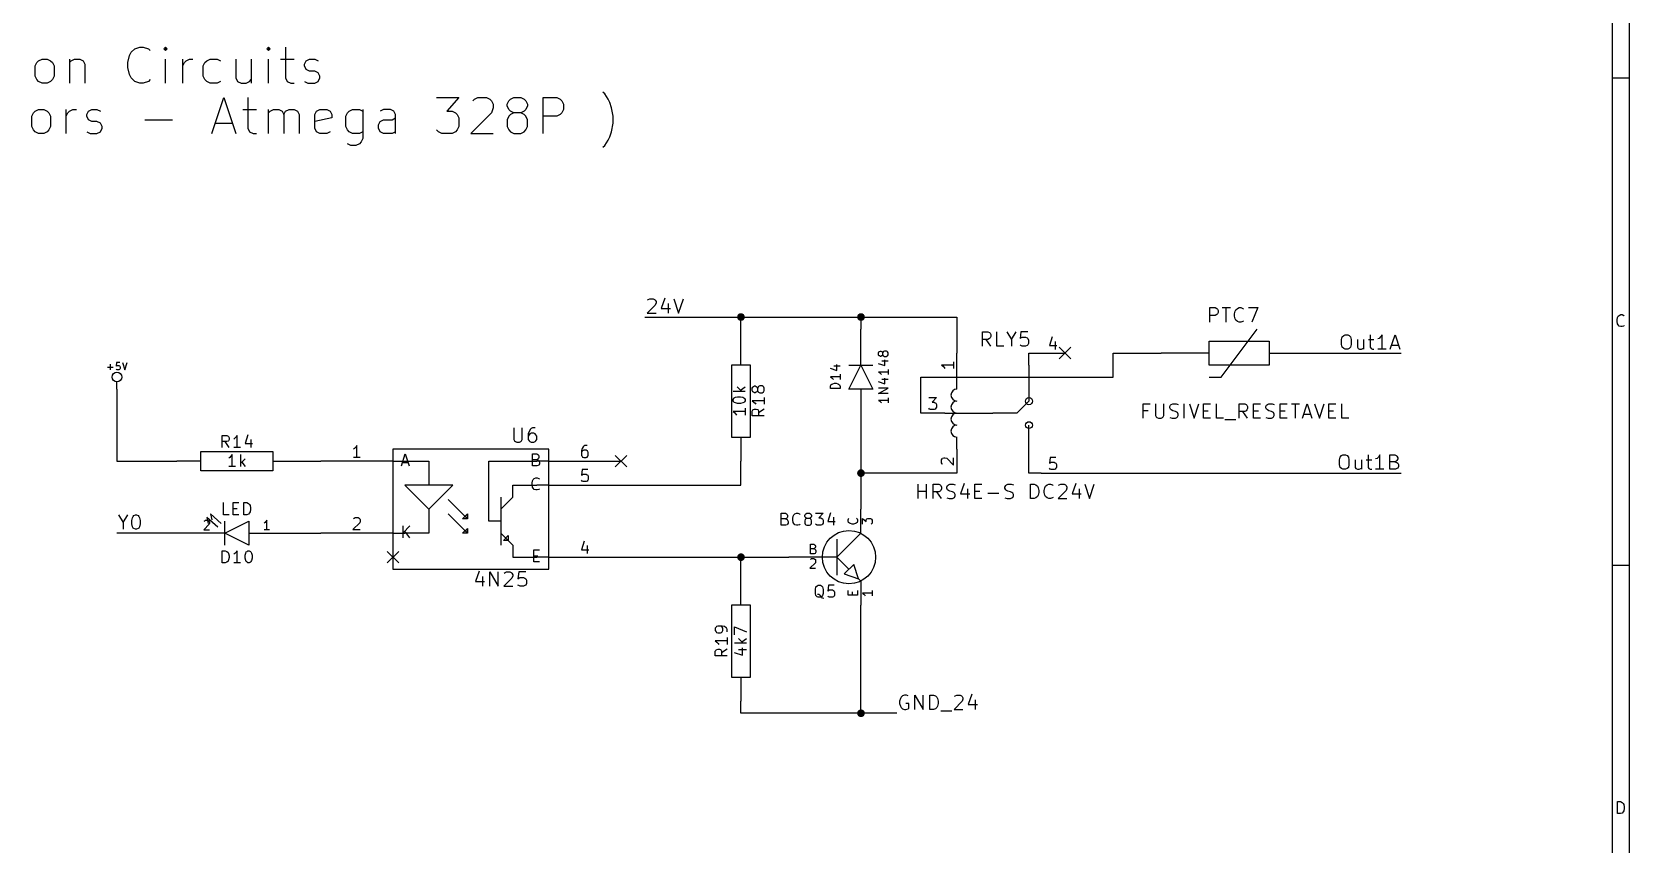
# Model space of a CAD drawing. Extents: x 4000 to 196000, y 4000 to 146000.
# Drawn here: x 129460 to 196000, y 73555 to 107370 of the extents above; entities that cross this region are included whole.
import ezdxf

# ---------------------------------------------------------------- set-up
doc = ezdxf.new("R2010")
doc.units = 0
doc.layers.add('BLACK', color=1, linetype='CONTINUOUS')

msp = doc.modelspace()

# ---------------------------------------------------------------- linework, layer by layer
at = {"layer": 'BLACK'}
for p, q in [((196000, 146000), (196000, 4000)), ((195300, 145300), (195300, 4700)), ((133530, 106390), (133600, 106530)), ((133600, 106530), (133740, 106670)), ((133740, 106670), (133960, 106740)), ((133960, 106740), (134100, 106740)), ((134100, 106740), (134310, 106670)), ((134310, 106670), (134380, 106600)), ((135030, 106740), (134960, 106670)), ((134960, 106670), (135030, 106600)), ((135100, 106670), (135030, 106740)), ((135030, 106740), (135030, 106600)), ((135030, 106600), (135100, 106670)), ((139320, 106740), (139250, 106670)), ((139250, 106670), (139320, 106600)), ((139390, 106670), (139320, 106740)), ((139320, 106740), (139320, 106600)), ((139320, 106600), (139390, 106670)), ((140030, 106740), (140030, 105460)), ((129600, 105960), (129670, 106100)), ((129600, 105530), (129600, 105960)), ((129670, 106100), (129740, 106170)), ((129740, 106170), (129880, 106240)), ((129880, 106240), (130100, 106240)), ((130100, 106240), (130240, 106170)), ((130240, 106170), (130310, 106100)), ((130310, 106100), (130380, 105960)), ((130380, 105960), (130380, 105530)), ((131030, 106240), (131030, 105240)), ((131030, 106100), (131100, 106170)), ((131100, 106170), (131240, 106240)), ((131240, 106240), (131460, 106240)), ((131460, 106240), (131600, 106170)), ((131600, 106170), (131670, 106030)), ((131670, 106030), (131670, 105240)), ((133460, 106100), (133530, 106390)), ((133460, 105890), (133460, 106100)), ((133530, 105600), (133460, 105890)), ((135030, 105240), (135030, 106240)), ((135740, 105240), (135740, 106240)), ((135740, 105960), (135810, 106100)), ((135810, 106100), (135880, 106170)), ((135880, 106170), (136020, 106240)), ((136020, 106240), (136170, 106240)), ((136600, 105960), (136670, 106100)), ((136600, 105530), (136600, 105960)), ((136670, 106100), (136740, 106170)), ((136740, 106170), (136880, 106240)), ((136880, 106240), (137170, 106240)), ((137170, 106240), (137310, 106170)), ((137960, 106240), (137960, 105460)), ((138600, 106240), (138600, 105240)), ((139320, 105240), (139320, 106240)), ((139810, 106240), (140380, 106240)), ((140820, 106030), (140890, 106170)), ((140820, 105960), (140820, 106030)), ((140890, 105810), (140820, 105960)), ((140890, 106170), (141030, 106240)), ((141030, 105740), (140890, 105810)), ((141030, 106240), (141240, 106240)), ((141240, 106240), (141390, 106170)), ((129670, 105390), (129600, 105530)), ((129740, 105310), (129670, 105390)), ((129880, 105240), (129740, 105310)), ((130100, 105240), (129880, 105240)), ((130240, 105310), (130100, 105240)), ((130310, 105390), (130240, 105310)), ((130380, 105530), (130310, 105390)), ((133600, 105460), (133530, 105600)), ((133740, 105310), (133600, 105460)), ((133960, 105240), (133740, 105310)), ((134100, 105240), (133960, 105240)), ((134310, 105310), (134100, 105240)), ((134380, 105390), (134310, 105310)), ((136670, 105390), (136600, 105530)), ((136740, 105310), (136670, 105390)), ((136880, 105240), (136740, 105310)), ((137170, 105240), (136880, 105240)), ((137310, 105310), (137170, 105240)), ((137960, 105460), (138030, 105310)), ((138030, 105310), (138170, 105240)), ((138170, 105240), (138390, 105240)), ((138390, 105240), (138530, 105310)), ((138530, 105310), (138600, 105390)), ((140030, 105460), (140100, 105310)), ((140100, 105310), (140240, 105240)), ((140240, 105240), (140380, 105240)), ((140820, 105310), (140960, 105240)), ((140960, 105240), (141240, 105240)), ((141240, 105740), (141030, 105740)), ((141390, 105670), (141240, 105740)), ((141240, 105240), (141390, 105310)), ((141460, 105530), (141390, 105670)), ((141390, 105310), (141460, 105460)), ((141460, 105460), (141460, 105530)), ((196000, 105440), (195300, 105440)), ((136950, 103140), (137450, 104640)), ((137450, 104640), (137950, 103140)), ((138460, 104640), (138460, 103360)), ((146320, 104640), (147250, 104640)), ((147250, 104640), (146750, 104070)), ((147830, 104500), (147900, 104570)), ((147900, 104570), (148040, 104640)), ((148040, 104640), (148400, 104640)), ((148400, 104640), (148540, 104570)), ((148540, 104570), (148610, 104500)), ((148610, 104500), (148680, 104360)), ((149260, 104360), (149330, 104500)), ((149330, 104500), (149400, 104570)), ((149400, 104570), (149540, 104640)), ((149540, 104640), (149830, 104640)), ((149830, 104640), (149970, 104570)), ((149970, 104570), (150040, 104500)), ((150040, 104500), (150110, 104360)), ((150760, 103140), (150760, 104640)), ((150760, 104640), (151330, 104640)), ((151330, 104640), (151470, 104570)), ((151470, 104570), (151540, 104500)), ((151540, 104500), (151610, 104360)), ((153330, 104790), (153250, 104860)), ((153470, 104570), (153330, 104790)), ((153540, 104430), (153470, 104570)), ((129460, 103860), (129530, 104000)), ((129460, 103430), (129460, 103860)), ((129530, 104000), (129600, 104070)), ((129600, 104070), (129740, 104140)), ((129740, 104140), (129960, 104140)), ((129960, 104140), (130100, 104070)), ((130100, 104070), (130170, 104000)), ((130170, 104000), (130240, 103860)), ((130240, 103860), (130240, 103430)), ((130890, 103140), (130890, 104140)), ((130890, 103860), (130960, 104000)), ((130960, 104000), (131030, 104070)), ((131030, 104070), (131170, 104140)), ((131170, 104140), (131320, 104140)), ((131750, 103930), (131820, 104070)), ((131750, 103860), (131750, 103930)), ((131820, 103710), (131750, 103860)), ((131820, 104070), (131960, 104140)), ((131960, 104140), (132170, 104140)), ((132170, 104140), (132320, 104070)), ((138240, 104140), (138810, 104140)), ((139320, 103140), (139320, 104140)), ((139320, 104000), (139390, 104070)), ((139390, 104070), (139530, 104140)), ((139530, 104140), (139750, 104140)), ((139750, 104140), (139890, 104070)), ((139890, 104070), (139960, 103930)), ((139960, 103930), (140030, 104070)), ((139960, 103930), (139960, 103140)), ((140030, 104070), (140170, 104140)), ((140170, 104140), (140390, 104140)), ((140390, 104140), (140530, 104070)), ((140530, 104070), (140600, 103930)), ((140600, 103930), (140600, 103140)), ((141250, 103930), (141320, 104070)), ((141250, 103360), (141250, 103930)), ((141320, 104070), (141460, 104140)), ((141460, 104140), (141750, 104140)), ((141750, 104140), (141890, 104070)), ((141890, 104070), (141960, 103930)), ((141960, 103930), (141960, 103790)), ((142540, 103860), (142610, 104000)), ((142540, 103430), (142540, 103860)), ((142610, 104000), (142680, 104070)), ((142680, 104070), (142820, 104140)), ((142820, 104140), (143110, 104140)), ((143110, 104140), (143250, 104070)), ((143250, 104140), (143250, 102930)), ((144110, 104140), (143970, 104070)), ((144400, 104140), (144110, 104140)), ((144540, 104070), (144400, 104140)), ((144610, 103930), (144540, 104070)), ((144610, 103140), (144610, 103930)), ((146750, 104070), (146970, 104070)), ((146970, 104070), (147110, 104000)), ((147110, 104000), (147180, 103930)), ((147180, 103930), (147250, 103790)), ((148610, 104000), (147750, 103140)), ((148680, 104210), (148610, 104000)), ((148680, 104360), (148680, 104210)), ((149260, 104290), (149260, 104360)), ((149330, 104140), (149260, 104290)), ((149330, 103860), (149260, 103710)), ((149400, 104070), (149330, 104140)), ((149400, 103930), (149330, 103860)), ((149540, 104000), (149400, 104070)), ((149540, 104000), (149400, 103930)), ((149830, 104000), (149540, 104000)), ((149970, 104070), (149830, 104000)), ((149970, 103930), (149830, 104000)), ((150040, 104140), (149970, 104070)), ((150040, 103860), (149970, 103930)), ((150110, 104290), (150040, 104140)), ((150110, 103710), (150040, 103860)), ((150110, 104360), (150110, 104290)), ((151330, 103860), (150760, 103860)), ((151470, 103930), (151330, 103860)), ((151540, 104000), (151470, 103930)), ((151610, 104140), (151540, 104000)), ((151610, 104360), (151610, 104140)), ((153610, 104210), (153540, 104430)), ((153680, 103860), (153610, 104210)), ((153680, 103570), (153680, 103860)), ((129530, 103290), (129460, 103430)), ((129600, 103210), (129530, 103290)), ((129740, 103140), (129600, 103210)), ((129960, 103140), (129740, 103140)), ((130100, 103210), (129960, 103140)), ((130170, 103290), (130100, 103210)), ((130240, 103430), (130170, 103290)), ((131750, 103210), (131890, 103140)), ((131960, 103640), (131820, 103710)), ((131890, 103140), (132170, 103140)), ((132170, 103640), (131960, 103640)), ((132320, 103570), (132170, 103640)), ((132170, 103140), (132320, 103210)), ((132390, 103430), (132320, 103570)), ((132320, 103210), (132390, 103360)), ((132390, 103360), (132390, 103430)), ((134170, 103710), (135310, 103710)), ((137100, 103570), (137810, 103570)), ((138460, 103360), (138530, 103210)), ((138530, 103210), (138670, 103140)), ((138670, 103140), (138810, 103140)), ((141960, 103790), (141250, 103640)), ((141320, 103210), (141250, 103360)), ((141460, 103140), (141320, 103210)), ((141750, 103140), (141460, 103140)), ((141890, 103210), (141750, 103140)), ((142610, 103290), (142540, 103430)), ((142680, 103210), (142610, 103290)), ((142820, 103140), (142680, 103210)), ((143110, 103140), (142820, 103140)), ((143250, 103210), (143110, 103140)), ((143900, 103500), (143970, 103640)), ((143900, 103360), (143900, 103500)), ((143970, 103210), (143900, 103360)), ((143970, 103640), (144110, 103710)), ((144110, 103140), (143970, 103210)), ((144110, 103710), (144470, 103710)), ((144470, 103140), (144110, 103140)), ((144470, 103710), (144610, 103790)), ((144610, 103210), (144470, 103140)), ((146400, 103210), (146320, 103290)), ((146540, 103140), (146400, 103210)), ((146970, 103140), (146540, 103140)), ((147110, 103210), (146970, 103140)), ((147180, 103290), (147110, 103210)), ((147250, 103430), (147180, 103290)), ((147250, 103790), (147250, 103430)), ((147750, 103140), (148680, 103140)), ((149260, 103710), (149260, 103430)), ((149260, 103430), (149330, 103290)), ((149330, 103290), (149400, 103210)), ((149400, 103210), (149540, 103140)), ((149540, 103140), (149830, 103140)), ((149830, 103140), (149970, 103210)), ((149970, 103210), (150040, 103290)), ((150040, 103290), (150110, 103430)), ((150110, 103430), (150110, 103710)), ((153540, 103000), (153610, 103210)), ((153610, 103210), (153680, 103570)), ((142750, 102640), (142610, 102710)), ((142960, 102640), (142750, 102640)), ((143110, 102710), (142960, 102640)), ((143180, 102790), (143110, 102710)), ((143250, 102930), (143180, 102790)), ((153250, 102570), (153330, 102640)), ((153330, 102640), (153470, 102860)), ((153470, 102860), (153540, 103000)), ((155430, 96000), (155090, 95660)), ((155110, 96200), (155140, 96230)), ((155140, 96230), (155200, 96260)), ((155200, 96260), (155340, 96260)), ((155340, 96260), (155400, 96230)), ((155400, 96230), (155430, 96200)), ((155430, 96200), (155460, 96140)), ((155460, 96090), (155430, 96000)), ((155460, 96140), (155460, 96090)), ((155830, 96290), (155680, 95860)), ((155680, 95860), (156060, 95860)), ((155970, 96060), (155970, 95660)), ((156200, 96260), (156400, 95660)), ((156400, 95660), (156600, 96260)), ((178530, 95290), (178530, 95890)), ((178530, 95890), (178760, 95890)), ((178760, 95890), (178820, 95860)), ((178820, 95860), (178850, 95830)), ((178850, 95830), (178880, 95770)), ((179050, 95890), (179390, 95890)), ((179220, 95290), (179220, 95890)), ((179620, 95800), (179680, 95860)), ((179680, 95860), (179760, 95890)), ((179760, 95890), (179820, 95890)), ((179820, 95890), (179910, 95860)), ((179910, 95860), (179940, 95830)), ((180140, 95890), (180540, 95890)), ((180540, 95890), (180280, 95290)), ((155000, 95500), (168000, 95500)), ((155090, 95660), (155460, 95660)), ((159000, 94500), (159000, 95500)), ((164000, 95500), (164000, 95000)), ((168000, 95500), (168000, 94000)), ((178760, 95570), (178530, 95570)), ((178820, 95600), (178760, 95570)), ((178850, 95630), (178820, 95600)), ((178880, 95690), (178850, 95630)), ((178880, 95770), (178880, 95690)), ((179560, 95630), (179590, 95740)), ((179560, 95540), (179560, 95630)), ((179590, 95430), (179560, 95540)), ((179590, 95740), (179620, 95800)), ((179620, 95370), (179590, 95430)), ((179680, 95320), (179620, 95370)), ((179760, 95290), (179680, 95320)), ((179820, 95290), (179760, 95290)), ((179910, 95320), (179820, 95290)), ((179940, 95340), (179910, 95320)), ((195500, 95380), (195520, 95480)), ((195500, 95310), (195500, 95380)), ((195520, 95220), (195500, 95310)), ((195520, 95480), (195540, 95530)), ((195540, 95170), (195520, 95220)), ((195540, 95530), (195590, 95570)), ((195590, 95120), (195540, 95170)), ((195590, 95570), (195660, 95600)), ((195660, 95600), (195710, 95600)), ((195710, 95600), (195780, 95570)), ((195780, 95570), (195800, 95550)), ((159000, 93500), (159000, 94500)), ((164000, 93500), (164000, 95000)), ((169060, 94290), (169060, 94890)), ((169060, 94890), (169290, 94890)), ((169290, 94570), (169060, 94570)), ((169410, 94290), (169210, 94570)), ((169290, 94890), (169350, 94860)), ((169350, 94600), (169290, 94570)), ((169350, 94860), (169380, 94830)), ((169380, 94630), (169350, 94600)), ((169380, 94830), (169410, 94770)), ((169410, 94690), (169380, 94630)), ((169410, 94770), (169410, 94690)), ((169660, 94290), (169660, 94890)), ((170070, 94890), (170270, 94570)), ((170270, 94570), (170470, 94890)), ((170270, 94570), (170270, 94290)), ((170660, 94890), (170630, 94600)), ((170630, 94600), (170660, 94630)), ((170950, 94890), (170660, 94890)), ((170660, 94630), (170720, 94660)), ((170720, 94660), (170860, 94660)), ((170860, 94660), (170920, 94630)), ((170920, 94630), (170950, 94600)), ((170950, 94600), (170980, 94540)), ((170980, 94540), (170980, 94400)), ((171970, 94670), (171860, 94310)), ((178500, 93500), (178500, 94500)), ((178500, 94500), (181000, 94500)), ((179000, 93000), (180500, 95000)), ((181000, 94500), (181000, 93500)), ((184020, 94560), (184050, 94670)), ((184020, 94360), (184020, 94560)), ((184050, 94670), (184110, 94730)), ((184110, 94730), (184170, 94760)), ((184170, 94760), (184280, 94760)), ((184280, 94760), (184340, 94730)), ((184340, 94730), (184400, 94670)), ((184400, 94670), (184420, 94560)), ((184420, 94560), (184420, 94360)), ((184680, 94560), (184680, 94240)), ((184940, 94560), (184940, 94160)), ((185140, 94560), (185370, 94560)), ((185220, 94760), (185220, 94240)), ((185590, 94610), (185530, 94590)), ((185650, 94670), (185590, 94610)), ((185710, 94760), (185650, 94670)), ((185710, 94160), (185710, 94760)), ((186050, 94160), (186250, 94760)), ((186250, 94760), (186450, 94160)), ((195660, 95100), (195590, 95120)), ((195710, 95100), (195660, 95100)), ((195780, 95120), (195710, 95100)), ((195800, 95150), (195780, 95120)), ((164730, 94010), (164750, 94050)), ((164730, 93930), (164730, 94010)), ((164750, 93890), (164730, 93930)), ((164750, 94050), (164770, 94070)), ((164770, 93880), (164750, 93890)), ((164770, 94070), (164810, 94080)), ((164810, 93860), (164770, 93880)), ((164810, 94080), (164830, 94080)), ((164830, 93860), (164810, 93860)), ((164830, 94080), (164870, 94070)), ((164870, 93880), (164830, 93860)), ((164870, 94070), (164880, 94050)), ((164880, 93890), (164870, 93880)), ((164880, 94050), (164900, 94010)), ((164900, 93930), (164880, 93890)), ((164920, 94050), (164900, 94010)), ((164900, 94010), (164900, 93930)), ((164900, 93930), (164920, 93890)), ((164940, 94070), (164920, 94050)), ((164920, 93890), (164940, 93880)), ((164980, 94080), (164940, 94070)), ((164940, 93880), (164980, 93860)), ((165060, 94080), (164980, 94080)), ((164980, 93860), (165060, 93860)), ((165090, 94070), (165060, 94080)), ((165060, 93860), (165090, 93880)), ((165110, 94050), (165090, 94070)), ((165090, 93880), (165110, 93890)), ((165130, 94010), (165110, 94050)), ((165110, 93890), (165130, 93930)), ((165130, 93930), (165130, 94010)), ((168000, 93000), (168000, 94000)), ((169950, 94290), (169660, 94290)), ((170660, 94320), (170630, 94340)), ((170720, 94290), (170660, 94320)), ((170860, 94290), (170720, 94290)), ((170920, 94320), (170860, 94290)), ((170950, 94340), (170920, 94320)), ((170980, 94400), (170950, 94340)), ((171000, 93500), (171000, 94000)), ((171000, 94000), (171500, 94000)), ((171500, 94000), (172500, 94000)), ((171860, 94310), (172160, 94310)), ((172090, 94480), (172090, 94150)), ((172260, 94240), (172740, 93760)), ((172740, 94240), (172260, 93760)), ((174500, 94000), (176500, 94000)), ((174500, 93000), (174500, 94000)), ((178500, 94000), (176500, 94000)), ((181000, 94000), (183000, 94000)), ((183000, 94000), (186500, 94000)), ((184050, 94240), (184020, 94360)), ((184110, 94190), (184050, 94240)), ((184170, 94160), (184110, 94190)), ((184280, 94160), (184170, 94160)), ((184340, 94190), (184280, 94160)), ((184400, 94240), (184340, 94190)), ((184420, 94360), (184400, 94240)), ((184680, 94240), (184710, 94190)), ((184710, 94190), (184770, 94160)), ((184770, 94160), (184850, 94160)), ((184850, 94160), (184910, 94190)), ((184910, 94190), (184940, 94210)), ((185220, 94240), (185250, 94190)), ((185250, 94190), (185310, 94160)), ((185310, 94160), (185370, 94160)), ((185880, 94160), (185530, 94160)), ((186100, 94330), (186390, 94330)), ((132610, 93410), (132840, 93410)), ((132730, 93300), (132730, 93530)), ((132980, 93600), (132970, 93460)), ((132970, 93460), (132980, 93470)), ((132980, 93310), (132970, 93330)), ((133120, 93600), (132980, 93600)), ((132980, 93470), (133010, 93480)), ((133010, 93300), (132980, 93310)), ((133010, 93480), (133080, 93480)), ((133080, 93300), (133010, 93300)), ((133080, 93480), (133110, 93470)), ((133110, 93310), (133080, 93300)), ((133110, 93470), (133120, 93460)), ((133120, 93330), (133110, 93310)), ((133120, 93460), (133140, 93430)), ((133140, 93360), (133120, 93330)), ((133140, 93430), (133140, 93360)), ((133230, 93600), (133330, 93300)), ((133330, 93300), (133430, 93600)), ((158600, 93500), (158600, 90500)), ((159400, 93500), (158600, 93500)), ((159400, 90500), (159400, 93500)), ((162710, 93370), (163000, 93280)), ((162870, 93470), (163130, 93470)), ((163000, 93280), (163000, 93520)), ((163500, 93500), (164500, 93500)), ((163500, 92500), (164000, 93500)), ((164000, 93500), (164500, 92500)), ((164710, 93570), (165000, 93480)), ((165130, 93210), (164730, 93210)), ((164730, 93210), (164790, 93170)), ((164790, 93170), (164830, 93130)), ((164870, 93670), (165130, 93670)), ((165000, 93480), (165000, 93720)), ((165130, 93320), (165130, 93100)), ((167850, 93500), (167350, 93500)), ((167350, 93500), (167420, 93450)), ((167420, 93450), (167470, 93400)), ((167470, 93400), (167500, 93360)), ((167850, 93640), (167850, 93360)), ((171000, 93500), (171000, 92000)), ((181000, 93500), (178500, 93500)), ((133000, 92500), (133000, 92800)), ((133000, 92500), (133000, 89500)), ((158840, 92590), (159030, 92400)), ((158980, 92450), (159170, 92590)), ((159470, 92540), (159500, 92580)), ((159470, 92440), (159470, 92540)), ((159500, 92580), (159520, 92610)), ((159520, 92610), (159570, 92630)), ((159570, 92630), (159590, 92630)), ((159590, 92630), (159640, 92610)), ((159640, 92610), (159660, 92580)), ((159660, 92580), (159690, 92540)), ((159710, 92580), (159690, 92540)), ((159690, 92540), (159690, 92440)), ((159730, 92610), (159710, 92580)), ((159780, 92630), (159730, 92610)), ((159880, 92630), (159780, 92630)), ((159920, 92610), (159880, 92630)), ((159950, 92580), (159920, 92610)), ((159970, 92540), (159950, 92580)), ((159970, 92440), (159970, 92540)), ((163130, 93010), (162730, 93010)), ((162730, 93010), (162790, 92970)), ((162730, 92610), (162750, 92670)), ((162730, 92520), (162730, 92610)), ((163130, 92520), (162730, 92520)), ((162750, 92670), (162790, 92710)), ((162790, 92970), (162830, 92930)), ((162790, 92710), (162830, 92720)), ((162830, 92930), (162850, 92900)), ((162830, 92720), (162900, 92740)), ((162900, 92740), (162960, 92740)), ((162960, 92740), (163040, 92720)), ((163040, 92720), (163070, 92710)), ((163070, 92710), (163110, 92670)), ((163110, 92670), (163130, 92610)), ((163130, 93120), (163130, 92900)), ((163130, 92610), (163130, 92520)), ((164500, 92500), (163500, 92500)), ((164000, 92500), (164000, 91000)), ((164710, 92810), (165000, 92720)), ((164730, 92320), (165130, 92540)), ((165130, 92540), (164730, 92540)), ((164830, 93130), (164850, 93100)), ((164870, 92910), (165130, 92910)), ((165000, 92720), (165000, 92960)), ((166500, 93000), (174500, 93000)), ((166500, 91500), (166500, 93000)), ((168000, 92500), (168000, 93000)), ((178500, 93000), (179000, 93000)), ((159170, 92400), (158670, 92400)), ((158670, 92060), (158700, 92110)), ((158670, 92010), (158670, 92060)), ((158700, 91970), (158670, 92010)), ((158700, 92110), (158720, 92130)), ((158720, 91940), (158700, 91970)), ((158720, 92130), (158770, 92160)), ((158770, 91920), (158720, 91940)), ((158770, 92160), (158860, 92180)), ((158860, 91900), (158770, 91920)), ((158860, 92180), (158980, 92180)), ((158980, 91900), (158860, 91900)), ((158980, 92180), (159080, 92160)), ((159080, 91920), (158980, 91900)), ((159080, 92160), (159120, 92130)), ((159120, 91940), (159080, 91920)), ((159120, 92130), (159150, 92110)), ((159150, 91970), (159120, 91940)), ((159150, 92110), (159170, 92060)), ((159170, 92010), (159150, 91970)), ((159170, 92060), (159170, 92010)), ((159500, 92390), (159470, 92440)), ((159970, 92010), (159470, 92010)), ((159470, 92010), (159540, 91960)), ((159520, 92370), (159500, 92390)), ((159570, 92350), (159520, 92370)), ((159540, 91960), (159590, 91910)), ((159590, 92350), (159570, 92350)), ((159640, 92370), (159590, 92350)), ((159590, 91910), (159620, 91870)), ((159660, 92390), (159640, 92370)), ((159690, 92440), (159660, 92390)), ((159690, 92440), (159710, 92390)), ((159710, 92390), (159730, 92370)), ((159730, 92370), (159780, 92350)), ((159780, 92350), (159880, 92350)), ((159880, 92350), (159920, 92370)), ((159920, 92370), (159950, 92390)), ((159950, 92390), (159970, 92440)), ((159970, 92150), (159970, 91870)), ((165130, 92320), (164730, 92320)), ((165130, 92030), (164730, 92030)), ((164730, 92030), (164790, 91990)), ((164790, 91990), (164830, 91950)), ((164830, 91950), (164850, 91920)), ((165130, 92140), (165130, 91920)), ((166830, 92150), (167140, 92150)), ((167140, 92150), (166970, 91960)), ((166970, 91960), (167050, 91960)), ((167050, 91960), (167090, 91930)), ((167090, 91930), (167120, 91910)), ((167120, 91910), (167140, 91860)), ((167140, 91860), (167140, 91740)), ((170500, 91500), (171000, 92000)), ((175760, 91290), (175760, 91890)), ((175760, 91890), (176050, 91890)), ((176270, 91890), (176270, 91400)), ((176620, 91400), (176620, 91890)), ((176870, 91770), (176900, 91830)), ((176900, 91830), (176930, 91860)), ((176930, 91860), (176990, 91890)), ((176990, 91890), (177130, 91890)), ((177130, 91890), (177220, 91860)), ((177470, 91290), (177470, 91890)), ((177680, 91890), (177880, 91290)), ((177880, 91290), (178080, 91890)), ((178270, 91290), (178270, 91890)), ((178270, 91890), (178560, 91890)), ((178810, 91290), (178810, 91890)), ((179760, 91290), (179760, 91890)), ((179760, 91890), (179990, 91890)), ((179990, 91890), (180050, 91860)), ((180050, 91860), (180080, 91830)), ((180080, 91830), (180110, 91770)), ((180360, 91290), (180360, 91890)), ((180360, 91890), (180650, 91890)), ((180870, 91770), (180900, 91830)), ((180900, 91830), (180930, 91860)), ((180930, 91860), (180990, 91890)), ((180990, 91890), (181130, 91890)), ((181130, 91890), (181220, 91860)), ((181470, 91290), (181470, 91890)), ((181470, 91890), (181760, 91890)), ((181930, 91890), (182270, 91890)), ((182100, 91290), (182100, 91890)), ((182390, 91290), (182590, 91890)), ((182590, 91890), (182790, 91290)), ((182900, 91890), (183100, 91290)), ((183100, 91290), (183300, 91890)), ((183490, 91290), (183490, 91890)), ((183490, 91890), (183780, 91890)), ((184030, 91290), (184030, 91890)), ((159170, 91560), (158670, 91560)), ((158670, 91560), (158740, 91510)), ((158740, 91510), (158790, 91460)), ((158790, 91460), (158820, 91420)), ((159170, 91700), (159170, 91420)), ((159470, 91580), (159500, 91630)), ((159470, 91390), (159470, 91580)), ((159970, 91390), (159470, 91390)), ((159500, 91630), (159520, 91650)), ((159520, 91650), (159570, 91670)), ((159570, 91670), (159640, 91670)), ((159640, 91670), (159690, 91650)), ((159690, 91650), (159710, 91630)), ((159710, 91630), (159730, 91580)), ((159970, 91670), (159730, 91510)), ((159730, 91580), (159730, 91390)), ((167500, 91500), (166500, 91500)), ((166860, 91670), (166830, 91700)), ((166900, 91650), (166860, 91670)), ((167050, 91650), (166900, 91650)), ((167090, 91670), (167050, 91650)), ((167120, 91700), (167090, 91670)), ((167140, 91740), (167120, 91700)), ((167500, 91500), (169500, 91500)), ((170500, 91500), (169500, 91500)), ((175960, 91600), (175760, 91600)), ((176270, 91400), (176300, 91340)), ((176300, 91340), (176330, 91320)), ((176330, 91320), (176390, 91290)), ((176390, 91290), (176500, 91290)), ((176500, 91290), (176560, 91320)), ((176560, 91320), (176590, 91340)), ((176590, 91340), (176620, 91400)), ((176870, 91720), (176870, 91770)), ((176900, 91660), (176870, 91720)), ((176870, 91320), (176960, 91290)), ((176930, 91630), (176900, 91660)), ((176990, 91600), (176930, 91630)), ((176960, 91290), (177100, 91290)), ((177100, 91570), (176990, 91600)), ((177160, 91540), (177100, 91570)), ((177100, 91290), (177160, 91320)), ((177190, 91520), (177160, 91540)), ((177160, 91320), (177190, 91340)), ((177220, 91460), (177190, 91520)), ((177190, 91340), (177220, 91400)), ((177220, 91400), (177220, 91460)), ((178270, 91600), (178470, 91600)), ((178560, 91290), (178270, 91290)), ((179100, 91290), (178810, 91290)), ((179160, 91230), (179620, 91230)), ((179990, 91570), (179760, 91570)), ((180110, 91290), (179910, 91570)), ((180050, 91600), (179990, 91570)), ((180080, 91630), (180050, 91600)), ((180110, 91690), (180080, 91630)), ((180110, 91770), (180110, 91690)), ((180360, 91600), (180560, 91600)), ((180650, 91290), (180360, 91290)), ((180870, 91720), (180870, 91770)), ((180900, 91660), (180870, 91720)), ((180870, 91320), (180960, 91290)), ((180930, 91630), (180900, 91660)), ((180990, 91600), (180930, 91630)), ((180960, 91290), (181100, 91290)), ((181100, 91570), (180990, 91600)), ((181160, 91540), (181100, 91570)), ((181100, 91290), (181160, 91320)), ((181190, 91520), (181160, 91540)), ((181160, 91320), (181190, 91340)), ((181220, 91460), (181190, 91520)), ((181190, 91340), (181220, 91400)), ((181220, 91400), (181220, 91460)), ((181470, 91600), (181670, 91600)), ((181760, 91290), (181470, 91290)), ((182440, 91460), (182730, 91460)), ((183490, 91600), (183690, 91600)), ((183780, 91290), (183490, 91290)), ((184320, 91290), (184030, 91290)), ((137390, 90070), (137390, 90570)), ((137390, 90570), (137580, 90570)), ((137580, 90570), (137630, 90540)), ((137630, 90540), (137650, 90520)), ((137650, 90520), (137670, 90470)), ((137960, 90500), (137910, 90450)), ((138010, 90570), (137960, 90500)), ((138010, 90070), (138010, 90570)), ((138460, 90590), (138350, 90230)), ((149540, 90890), (149540, 90400)), ((149890, 90400), (149890, 90890)), ((150170, 90740), (150140, 90630)), ((150140, 90630), (150140, 90400)), ((150170, 90600), (150140, 90540)), ((150230, 90830), (150170, 90740)), ((150200, 90630), (150170, 90600)), ((150260, 90660), (150200, 90630)), ((150260, 90860), (150230, 90830)), ((150320, 90890), (150260, 90860)), ((150370, 90660), (150260, 90660)), ((150430, 90890), (150320, 90890)), ((150430, 90630), (150370, 90660)), ((150460, 90600), (150430, 90630)), ((150490, 90540), (150460, 90600)), ((150490, 90400), (150490, 90540)), ((158600, 90500), (159400, 90500)), ((159000, 90500), (159000, 89500)), ((164000, 91000), (164000, 87500)), ((168000, 90000), (168000, 90500)), ((171000, 89000), (171000, 91000)), ((136500, 89100), (136500, 89900)), ((136500, 89900), (139500, 89900)), ((137580, 90310), (137390, 90310)), ((137670, 90070), (137510, 90310)), ((137630, 90330), (137580, 90310)), ((137650, 90350), (137630, 90330)), ((137670, 90400), (137650, 90350)), ((137670, 90470), (137670, 90400)), ((137910, 90450), (137870, 90420)), ((138150, 90070), (137870, 90070)), ((138350, 90230), (138650, 90230)), ((138580, 90400), (138580, 90070)), ((139500, 89900), (139500, 89100)), ((142900, 90030), (142860, 90000)), ((142950, 90080), (142900, 90030)), ((143000, 90150), (142950, 90080)), ((143000, 89650), (143000, 90150)), ((144500, 90000), (144500, 85000)), ((151000, 90000), (144500, 90000)), ((149540, 90400), (149570, 90340)), ((149570, 90340), (149600, 90320)), ((149600, 90320), (149660, 90290)), ((149660, 90290), (149770, 90290)), ((149770, 90290), (149830, 90320)), ((149830, 90320), (149860, 90340)), ((149860, 90340), (149890, 90400)), ((150140, 90400), (150170, 90340)), ((150170, 90340), (150200, 90320)), ((150200, 90320), (150260, 90290)), ((150260, 90290), (150370, 90290)), ((150370, 90290), (150430, 90320)), ((150430, 90320), (150460, 90340)), ((150460, 90340), (150490, 90400)), ((151000, 85000), (151000, 90000)), ((152380, 90030), (152360, 89930)), ((152360, 89930), (152360, 89740)), ((152380, 89910), (152360, 89860)), ((152430, 90100), (152380, 90030)), ((152400, 89930), (152380, 89910)), ((152450, 89960), (152400, 89930)), ((152450, 90120), (152430, 90100)), ((152500, 90150), (152450, 90120)), ((152550, 89960), (152450, 89960)), ((152590, 90150), (152500, 90150)), ((152590, 89930), (152550, 89960)), ((152620, 89910), (152590, 89930)), ((152640, 89860), (152620, 89910)), ((152640, 89740), (152640, 89860)), ((168000, 90000), (168000, 89000)), ((133000, 89500), (135500, 89500)), ((136500, 89500), (135500, 89500)), ((137700, 89650), (137660, 89620)), ((137940, 89270), (137660, 89270)), ((137750, 89700), (137700, 89650)), ((137800, 89770), (137750, 89700)), ((137800, 89270), (137800, 89770)), ((138160, 89270), (138160, 89770)), ((138350, 89600), (138160, 89410)), ((138210, 89460), (138350, 89270)), ((139500, 89500), (140500, 89500)), ((140500, 89500), (141500, 89500)), ((144500, 89500), (141500, 89500)), ((143140, 89650), (142860, 89650)), ((144500, 89500), (145000, 89500)), ((144850, 89300), (145010, 89800)), ((144900, 89440), (145130, 89440)), ((145000, 89500), (146000, 89500)), ((145010, 89800), (145180, 89300)), ((146000, 89500), (146000, 88500)), ((148500, 87000), (148500, 89500)), ((148500, 89500), (150500, 89500)), ((150320, 89300), (150320, 89800)), ((150320, 89800), (150490, 89800)), ((150490, 89560), (150320, 89560)), ((150510, 89300), (150320, 89300)), ((150490, 89800), (150530, 89770)), ((150530, 89580), (150490, 89560)), ((150490, 89560), (150560, 89540)), ((151000, 89500), (150500, 89500)), ((150560, 89320), (150510, 89300)), ((150530, 89770), (150560, 89750)), ((150560, 89610), (150530, 89580)), ((150560, 89750), (150580, 89700)), ((150580, 89650), (150560, 89610)), ((150560, 89540), (150580, 89510)), ((150580, 89350), (150560, 89320)), ((150580, 89700), (150580, 89650)), ((150580, 89510), (150600, 89460)), ((150600, 89390), (150580, 89350)), ((150600, 89460), (150600, 89390)), ((151000, 89500), (154000, 89500)), ((152360, 89740), (152380, 89700)), ((152380, 89700), (152400, 89670)), ((152400, 89670), (152450, 89650)), ((152450, 89650), (152550, 89650)), ((152550, 89650), (152590, 89670)), ((152590, 89670), (152620, 89700)), ((152620, 89700), (152640, 89740)), ((153760, 89740), (154240, 89260)), ((154240, 89740), (153760, 89260)), ((159000, 88500), (159000, 89500)), ((167350, 89550), (167380, 89590)), ((167350, 89430), (167350, 89550)), ((167380, 89380), (167350, 89430)), ((167380, 89590), (167400, 89620)), ((167400, 89360), (167380, 89380)), ((167400, 89620), (167450, 89640)), ((167450, 89640), (167500, 89640)), ((167500, 89640), (167570, 89620)), ((167570, 89620), (167850, 89330)), ((167850, 89330), (167850, 89640)), ((171880, 89650), (171860, 89410)), ((171860, 89410), (171880, 89430)), ((171880, 89170), (171860, 89200)), ((172120, 89650), (171880, 89650)), ((171880, 89430), (171930, 89460)), ((171930, 89150), (171880, 89170)), ((171930, 89460), (172050, 89460)), ((172050, 89460), (172090, 89430)), ((172090, 89170), (172050, 89150)), ((172090, 89430), (172120, 89410)), ((172120, 89200), (172090, 89170)), ((172120, 89410), (172140, 89360)), ((172140, 89240), (172120, 89200)), ((172140, 89360), (172140, 89240)), ((183930, 89560), (183960, 89670)), ((183930, 89360), (183930, 89560)), ((183960, 89240), (183930, 89360)), ((183960, 89670), (184020, 89730)), ((184020, 89190), (183960, 89240)), ((184020, 89730), (184080, 89760)), ((184080, 89160), (184020, 89190)), ((184080, 89760), (184190, 89760)), ((184190, 89760), (184250, 89730)), ((184250, 89190), (184190, 89160)), ((184250, 89730), (184310, 89670)), ((184310, 89240), (184250, 89190)), ((184310, 89670), (184330, 89560)), ((184330, 89360), (184310, 89240)), ((184330, 89560), (184330, 89360)), ((184590, 89560), (184590, 89240)), ((184590, 89240), (184620, 89190)), ((184620, 89190), (184680, 89160)), ((184760, 89160), (184820, 89190)), ((184820, 89190), (184850, 89210)), ((184850, 89560), (184850, 89160)), ((185050, 89560), (185280, 89560)), ((185130, 89760), (185130, 89240)), ((185130, 89240), (185160, 89190)), ((185160, 89190), (185220, 89160)), ((185500, 89610), (185440, 89590)), ((185560, 89670), (185500, 89610)), ((185620, 89760), (185560, 89670)), ((185620, 89160), (185620, 89760)), ((186040, 89160), (186040, 89760)), ((186040, 89760), (186240, 89760)), ((186240, 89470), (186040, 89470)), ((186240, 89760), (186300, 89730)), ((186300, 89500), (186240, 89470)), ((186240, 89470), (186330, 89440)), ((186330, 89190), (186270, 89160)), ((186300, 89730), (186330, 89700)), ((186330, 89530), (186300, 89500)), ((186330, 89700), (186360, 89640)), ((186360, 89590), (186330, 89530)), ((186330, 89440), (186360, 89410)), ((186360, 89210), (186330, 89190)), ((186360, 89640), (186360, 89590)), ((186360, 89410), (186390, 89360)), ((186390, 89270), (186360, 89210)), ((186390, 89360), (186390, 89270)), ((139500, 89100), (136500, 89100)), ((146000, 88500), (145000, 88500)), ((145000, 88500), (146000, 87500)), ((146000, 87500), (147000, 88500)), ((147000, 88500), (146000, 88500)), ((149500, 88000), (149500, 88500)), ((149500, 88500), (150500, 88500)), ((150300, 88580), (150320, 88680)), ((150300, 88510), (150300, 88580)), ((150320, 88420), (150300, 88510)), ((150320, 88680), (150340, 88730)), ((150340, 88730), (150390, 88770)), ((150390, 88770), (150460, 88800)), ((150460, 88800), (150510, 88800)), ((151000, 88500), (150500, 88500)), ((150510, 88800), (150580, 88770)), ((150580, 88770), (150600, 88750)), ((151000, 88500), (154000, 88500)), ((152380, 89150), (152360, 88910)), ((152360, 88910), (152380, 88930)), ((152380, 88670), (152360, 88700)), ((152620, 89150), (152380, 89150)), ((152380, 88930), (152430, 88960)), ((152430, 88650), (152380, 88670)), ((152430, 88960), (152550, 88960)), ((152550, 88650), (152430, 88650)), ((152550, 88960), (152590, 88930)), ((152590, 88670), (152550, 88650)), ((152590, 88930), (152620, 88910)), ((152620, 88700), (152590, 88670)), ((152620, 88910), (152640, 88860)), ((152640, 88740), (152620, 88700)), ((152640, 88860), (152640, 88740)), ((154000, 88500), (159000, 88500)), ((168000, 89000), (164000, 89000)), ((166380, 87940), (166380, 88540)), ((166730, 87940), (166730, 88540)), ((167010, 87940), (167010, 88540)), ((167010, 88540), (167240, 88540)), ((167240, 88540), (167300, 88510)), ((167300, 88510), (167330, 88480)), ((167610, 88480), (167640, 88510)), ((167640, 88510), (167700, 88540)), ((167700, 88540), (167840, 88540)), ((167840, 88540), (167930, 88510)), ((168300, 88570), (168150, 88140)), ((168750, 87940), (168750, 88540)), ((168750, 88540), (169040, 88540)), ((170030, 88480), (170060, 88510)), ((170060, 88510), (170120, 88540)), ((170120, 88540), (170260, 88540)), ((170260, 88540), (170350, 88510)), ((171500, 89000), (171000, 89000)), ((171060, 87940), (171060, 88540)), ((171060, 88540), (171210, 88540)), ((171210, 88540), (171290, 88510)), ((171290, 88510), (171350, 88450)), ((171500, 89000), (172500, 89000)), ((171690, 88450), (171750, 88510)), ((171750, 88510), (171830, 88540)), ((171830, 88540), (171890, 88540)), ((171890, 88540), (171980, 88510)), ((172050, 89150), (171930, 89150)), ((171980, 88510), (172010, 88480)), ((172230, 88480), (172260, 88510)), ((172260, 88510), (172320, 88540)), ((172320, 88540), (172460, 88540)), ((172460, 88540), (172520, 88510)), ((172500, 89000), (186500, 89000)), ((172520, 88510), (172550, 88480)), ((172950, 88570), (172800, 88140)), ((173320, 88540), (173520, 87940)), ((173520, 87940), (173720, 88540)), ((184190, 89160), (184080, 89160)), ((184680, 89160), (184760, 89160)), ((185220, 89160), (185280, 89160)), ((185790, 89160), (185440, 89160)), ((186270, 89160), (186040, 89160)), ((146800, 87900), (147600, 87100)), ((149000, 88000), (149000, 86000)), ((149000, 87500), (149500, 88000)), ((150340, 88370), (150320, 88420)), ((150390, 88320), (150340, 88370)), ((150460, 88300), (150390, 88320)), ((150510, 88300), (150460, 88300)), ((150580, 88320), (150510, 88300)), ((150600, 88350), (150580, 88320)), ((166380, 88250), (166730, 88250)), ((167240, 88220), (167010, 88220)), ((167360, 87940), (167160, 88220)), ((167300, 88250), (167240, 88220)), ((167330, 88280), (167300, 88250)), ((167330, 88480), (167360, 88420)), ((167360, 88340), (167330, 88280)), ((167360, 88420), (167360, 88340)), ((167580, 88420), (167610, 88480)), ((167580, 88370), (167580, 88420)), ((167610, 88310), (167580, 88370)), ((167580, 87970), (167670, 87940)), ((167640, 88280), (167610, 88310)), ((167700, 88250), (167640, 88280)), ((167670, 87940), (167810, 87940)), ((167810, 88220), (167700, 88250)), ((167870, 88190), (167810, 88220)), ((167810, 87940), (167870, 87970)), ((167900, 88170), (167870, 88190)), ((167870, 87970), (167900, 87990)), ((167930, 88110), (167900, 88170)), ((167900, 87990), (167930, 88050)), ((167930, 88050), (167930, 88110)), ((168150, 88140), (168530, 88140)), ((168440, 88340), (168440, 87940)), ((168750, 88250), (168950, 88250)), ((169040, 87940), (168750, 87940)), ((169290, 88170), (169750, 88170)), ((170000, 88420), (170030, 88480)), ((170000, 88370), (170000, 88420)), ((170030, 88310), (170000, 88370)), ((170000, 87970), (170090, 87940)), ((170060, 88280), (170030, 88310)), ((170120, 88250), (170060, 88280)), ((170090, 87940), (170230, 87940)), ((170230, 88220), (170120, 88250)), ((170290, 88190), (170230, 88220)), ((170230, 87940), (170290, 87970)), ((170320, 88170), (170290, 88190)), ((170290, 87970), (170320, 87990)), ((170350, 88110), (170320, 88170)), ((170320, 87990), (170350, 88050)), ((170350, 88050), (170350, 88110)), ((171210, 87940), (171060, 87940)), ((171290, 87970), (171210, 87940)), ((171350, 88020), (171290, 87970)), ((171350, 88450), (171380, 88390)), ((171380, 88080), (171350, 88020)), ((171380, 88390), (171410, 88280)), ((171410, 88190), (171380, 88080)), ((171410, 88280), (171410, 88190)), ((171630, 88280), (171660, 88390)), ((171630, 88190), (171630, 88280)), ((171660, 88080), (171630, 88190)), ((171660, 88390), (171690, 88450)), ((171690, 88020), (171660, 88080)), ((171750, 87970), (171690, 88020)), ((171830, 87940), (171750, 87970)), ((171890, 87940), (171830, 87940)), ((171980, 87970), (171890, 87940)), ((172010, 87990), (171980, 87970)), ((172550, 88280), (172210, 87940)), ((172210, 87940), (172580, 87940)), ((172550, 88480), (172580, 88420)), ((172580, 88370), (172550, 88280)), ((172580, 88420), (172580, 88370)), ((172800, 88140), (173180, 88140)), ((173090, 88340), (173090, 87940)), ((133060, 87260), (133260, 86940)), ((133260, 86940), (133460, 87260)), ((133650, 87140), (133680, 87200)), ((133680, 87200), (133710, 87230)), ((133710, 87230), (133770, 87260)), ((133770, 87260), (133820, 87260)), ((133820, 87260), (133880, 87230)), ((133880, 87230), (133910, 87200)), ((133910, 87200), (133940, 87140)), ((137350, 86900), (136900, 87300)), ((136900, 87300), (136950, 87050)), ((137440, 87270), (137440, 87770)), ((137680, 87270), (137440, 87270)), ((137840, 87270), (137840, 87770)), ((137840, 87770), (138080, 87770)), ((137840, 87530), (138010, 87530)), ((138080, 87270), (137840, 87270)), ((138290, 87270), (138290, 87770)), ((138290, 87770), (138410, 87770)), ((138410, 87270), (138290, 87270)), ((138410, 87770), (138480, 87740)), ((138480, 87290), (138410, 87270)), ((138480, 87740), (138530, 87700)), ((138530, 87340), (138480, 87290)), ((138530, 87700), (138550, 87650)), ((138550, 87390), (138530, 87340)), ((138550, 87650), (138570, 87550)), ((138570, 87480), (138550, 87390)), ((138570, 87550), (138570, 87480)), ((146000, 87500), (146000, 86500)), ((146800, 87300), (147600, 86500)), ((147400, 87100), (147600, 87300)), ((147600, 87100), (147600, 87300)), ((147600, 87300), (147600, 87100)), ((160680, 86830), (160680, 87330)), ((160680, 87330), (160850, 87330)), ((160850, 87330), (160890, 87300)), ((160890, 87300), (160920, 87280)), ((160920, 87280), (160940, 87230)), ((160940, 87180), (160920, 87140)), ((160940, 87230), (160940, 87180)), ((161160, 87110), (161180, 87210)), ((161180, 87210), (161200, 87260)), ((161200, 87260), (161250, 87300)), ((161250, 87300), (161320, 87330)), ((161320, 87330), (161370, 87330)), ((161370, 87330), (161440, 87300)), ((161440, 87300), (161460, 87280)), ((161660, 87230), (161680, 87280)), ((161660, 87210), (161660, 87230)), ((161680, 87160), (161660, 87210)), ((161680, 87280), (161700, 87300)), ((161700, 87300), (161750, 87330)), ((161750, 87330), (161850, 87330)), ((161850, 87330), (161890, 87300)), ((161890, 87300), (161920, 87280)), ((161920, 87280), (161940, 87230)), ((161940, 87210), (161920, 87160)), ((161940, 87230), (161940, 87210)), ((162110, 87330), (162420, 87330)), ((162420, 87330), (162250, 87140)), ((162730, 87350), (162620, 86990)), ((164000, 86500), (164000, 87500)), ((133260, 86940), (133260, 86660)), ((133620, 87030), (133650, 87140)), ((133620, 86890), (133620, 87030)), ((133650, 86770), (133620, 86890)), ((133680, 86710), (133650, 86770)), ((133710, 86690), (133680, 86710)), ((133770, 86660), (133710, 86690)), ((133820, 86660), (133770, 86660)), ((133880, 86690), (133820, 86660)), ((133910, 86710), (133880, 86690)), ((133940, 86770), (133910, 86710)), ((133940, 87140), (133970, 87030)), ((133970, 86890), (133940, 86770)), ((133970, 87030), (133970, 86890)), ((136850, 86870), (136620, 86640)), ((136620, 86640), (136860, 86640)), ((136640, 87000), (136660, 87020)), ((136660, 87020), (136690, 87040)), ((136690, 87040), (136790, 87040)), ((137200, 86750), (136750, 87150)), ((136750, 87150), (136800, 86900)), ((136790, 87040), (136830, 87020)), ((136830, 87020), (136850, 87000)), ((136850, 87000), (136860, 86960)), ((136860, 86920), (136850, 86870)), ((136860, 86960), (136860, 86920)), ((137500, 86000), (137500, 87000)), ((137500, 86500), (138500, 87000)), ((138500, 87000), (138500, 86000)), ((139170, 86940), (139140, 86920)), ((139360, 86640), (139140, 86640)), ((139210, 86980), (139170, 86940)), ((139250, 87040), (139210, 86980)), ((139250, 86640), (139250, 87040)), ((143120, 86930), (142830, 86650)), ((142830, 86650), (143140, 86650)), ((142860, 87100), (142880, 87120)), ((142880, 87120), (142930, 87150)), ((142930, 87150), (143050, 87150)), ((143050, 87150), (143090, 87120)), ((143090, 87120), (143120, 87100)), ((143120, 87100), (143140, 87050)), ((143140, 87000), (143120, 86930)), ((143140, 87050), (143140, 87000)), ((144920, 86300), (144920, 86800)), ((145200, 86800), (144920, 86510)), ((145200, 86300), (144990, 86580)), ((147600, 87100), (147400, 87100)), ((147400, 86500), (147600, 86700)), ((147600, 86500), (147600, 86700)), ((147600, 86700), (147600, 86500)), ((149000, 87000), (148500, 87000)), ((160850, 87090), (160680, 87090)), ((160870, 86830), (160680, 86830)), ((160890, 87110), (160850, 87090)), ((160850, 87090), (160920, 87070)), ((160920, 86850), (160870, 86830)), ((160920, 87140), (160890, 87110)), ((160920, 87070), (160940, 87040)), ((160940, 86880), (160920, 86850)), ((160940, 87040), (160960, 86990)), ((160960, 86920), (160940, 86880)), ((160960, 86990), (160960, 86920)), ((161160, 87040), (161160, 87110)), ((161180, 86950), (161160, 87040)), ((161200, 86900), (161180, 86950)), ((161250, 86850), (161200, 86900)), ((161320, 86830), (161250, 86850)), ((161370, 86830), (161320, 86830)), ((161440, 86850), (161370, 86830)), ((161460, 86880), (161440, 86850)), ((161680, 87070), (161660, 87020)), ((161660, 87020), (161660, 86920)), ((161660, 86920), (161680, 86880)), ((161700, 87140), (161680, 87160)), ((161700, 87090), (161680, 87070)), ((161680, 86880), (161700, 86850)), ((161750, 87110), (161700, 87140)), ((161750, 87110), (161700, 87090)), ((161700, 86850), (161750, 86830)), ((161850, 87110), (161750, 87110)), ((161750, 86830), (161850, 86830)), ((161890, 87140), (161850, 87110)), ((161890, 87090), (161850, 87110)), ((161850, 86830), (161890, 86850)), ((161920, 87160), (161890, 87140)), ((161920, 87070), (161890, 87090)), ((161890, 86850), (161920, 86880)), ((161940, 87020), (161920, 87070)), ((161920, 86880), (161940, 86920)), ((161940, 86920), (161940, 87020)), ((162140, 86850), (162110, 86880)), ((162180, 86830), (162140, 86850)), ((162330, 86830), (162180, 86830)), ((162250, 87140), (162330, 87140)), ((162330, 87140), (162370, 87110)), ((162370, 86850), (162330, 86830)), ((162370, 87110), (162400, 87090)), ((162400, 86880), (162370, 86850)), ((162400, 87090), (162420, 87040)), ((162420, 86920), (162400, 86880)), ((162420, 87040), (162420, 86920)), ((162620, 86990), (162920, 86990)), ((162850, 87160), (162850, 86830)), ((163460, 87050), (163480, 87100)), ((163460, 87010), (163460, 87050)), ((163480, 86950), (163460, 87010)), ((163480, 87100), (163500, 87120)), ((163520, 86910), (163480, 86950)), ((163560, 86900), (163520, 86910)), ((163630, 86880), (163560, 86900)), ((163690, 86880), (163630, 86880)), ((163770, 86900), (163690, 86880)), ((163800, 86910), (163770, 86900)), ((163840, 86950), (163800, 86910)), ((163820, 87120), (163840, 87100)), ((163840, 87100), (163860, 87050)), ((163860, 87010), (163840, 86950)), ((163860, 87050), (163860, 87010)), ((164060, 86870), (164060, 87110)), ((164060, 87110), (164210, 86980)), ((164210, 87040), (164230, 87080)), ((164210, 86980), (164210, 87040)), ((164230, 87080), (164250, 87100)), ((164250, 87100), (164290, 87110)), ((164290, 87110), (164390, 87110)), ((164390, 87110), (164420, 87100)), ((164420, 87100), (164440, 87080)), ((164440, 86890), (164420, 86870)), ((164440, 87080), (164460, 87040)), ((164460, 86920), (164440, 86890)), ((164460, 87040), (164460, 86920)), ((136000, 86500), (133000, 86500)), ((137500, 86500), (136000, 86500)), ((138500, 86000), (137500, 86500)), ((138500, 86500), (140000, 86500)), ((140000, 86500), (141500, 86500)), ((144500, 86500), (141500, 86500)), ((144500, 86500), (145000, 86500)), ((146000, 86500), (145000, 86500)), ((147600, 86500), (147400, 86500)), ((149000, 86500), (149500, 86000)), ((149100, 86200), (149300, 86400)), ((149300, 86200), (149100, 86200)), ((149300, 86400), (149300, 86200)), ((149500, 86000), (149500, 85500)), ((152470, 86170), (152360, 85810)), ((152590, 85980), (152590, 85650)), ((161900, 85640), (161900, 86040)), ((161900, 86040), (162030, 86040)), ((162030, 85850), (161900, 85850)), ((162030, 86040), (162070, 86020)), ((162070, 85870), (162030, 85850)), ((162030, 85850), (162090, 85830)), ((162070, 86020), (162090, 86000)), ((162090, 85890), (162070, 85870)), ((162090, 86000), (162100, 85960)), ((162100, 85920), (162090, 85890)), ((162100, 85960), (162100, 85920)), ((163000, 85500), (164000, 86500)), ((163000, 86250), (163000, 84750)), ((137390, 85270), (137390, 85770)), ((137390, 85770), (137510, 85770)), ((137510, 85270), (137390, 85270)), ((137510, 85770), (137580, 85740)), ((137580, 85290), (137510, 85270)), ((137580, 85740), (137630, 85700)), ((137630, 85340), (137580, 85290)), ((137630, 85700), (137650, 85650)), ((137650, 85390), (137630, 85340)), ((137650, 85650), (137670, 85550)), ((137670, 85480), (137650, 85390)), ((137670, 85550), (137670, 85480)), ((137910, 85650), (137870, 85620)), ((138150, 85270), (137870, 85270)), ((137960, 85700), (137910, 85650)), ((138010, 85770), (137960, 85700)), ((138010, 85270), (138010, 85770)), ((138350, 85580), (138370, 85670)), ((138350, 85460), (138350, 85580)), ((138370, 85360), (138350, 85460)), ((138370, 85670), (138390, 85720)), ((138390, 85320), (138370, 85360)), ((138390, 85720), (138420, 85740)), ((138420, 85290), (138390, 85320)), ((138420, 85740), (138460, 85770)), ((138460, 85270), (138420, 85290)), ((138460, 85770), (138510, 85770)), ((138510, 85270), (138460, 85270)), ((138510, 85770), (138560, 85740)), ((138560, 85290), (138510, 85270)), ((138560, 85740), (138580, 85720)), ((138580, 85320), (138560, 85290)), ((138580, 85720), (138610, 85670)), ((138610, 85360), (138580, 85320)), ((138610, 85670), (138630, 85580)), ((138630, 85460), (138610, 85360)), ((138630, 85580), (138630, 85460)), ((144260, 85740), (144740, 85260)), ((144740, 85740), (144260, 85260)), ((149500, 85500), (150500, 85500)), ((150370, 85300), (150370, 85800)), ((150370, 85800), (150610, 85800)), ((150370, 85560), (150540, 85560)), ((150610, 85300), (150370, 85300)), ((151000, 85500), (150500, 85500)), ((151000, 85500), (154000, 85500)), ((152360, 85810), (152660, 85810)), ((154000, 85500), (161000, 85500)), ((159000, 84500), (159000, 85500)), ((163000, 85500), (161000, 85500)), ((162100, 85270), (161870, 85040)), ((161890, 85400), (161910, 85420)), ((162050, 85640), (161900, 85640)), ((161910, 85420), (161940, 85440)), ((161940, 85440), (162040, 85440)), ((162040, 85440), (162080, 85420)), ((162090, 85660), (162050, 85640)), ((162080, 85420), (162100, 85400)), ((162090, 85830), (162100, 85810)), ((162100, 85680), (162090, 85660)), ((162100, 85810), (162120, 85770)), ((162120, 85710), (162100, 85680)), ((162100, 85400), (162110, 85360)), ((162110, 85320), (162100, 85270)), ((162110, 85360), (162110, 85320)), ((162120, 85770), (162120, 85710)), ((163500, 85000), (163000, 85500)), ((163700, 85200), (163300, 84800)), ((163900, 84600), (163700, 85200)), ((144500, 85000), (151000, 85000)), ((148090, 84920), (147940, 84490)), ((148230, 84690), (148230, 84290)), ((148540, 84290), (148540, 84890)), ((148540, 84890), (148890, 84290)), ((148890, 84290), (148890, 84890)), ((149460, 84630), (149120, 84290)), ((149140, 84830), (149170, 84860)), ((149170, 84860), (149230, 84890)), ((149230, 84890), (149370, 84890)), ((149370, 84890), (149430, 84860)), ((149430, 84860), (149460, 84830)), ((149460, 84830), (149490, 84770)), ((149490, 84720), (149460, 84630)), ((149490, 84770), (149490, 84720)), ((149740, 84890), (149710, 84600)), ((149710, 84600), (149740, 84630)), ((150030, 84890), (149740, 84890)), ((149740, 84630), (149800, 84660)), ((149800, 84660), (149940, 84660)), ((149940, 84660), (150000, 84630)), ((150000, 84630), (150030, 84600)), ((150030, 84600), (150060, 84540)), ((150060, 84540), (150060, 84400)), ((161870, 85040), (162110, 85040)), ((163300, 84800), (163900, 84600)), ((163900, 84600), (164000, 84500)), ((196000, 85160), (195300, 85160)), ((147940, 84490), (148320, 84490)), ((149120, 84290), (149490, 84290)), ((149740, 84320), (149710, 84340)), ((149800, 84290), (149740, 84320)), ((149940, 84290), (149800, 84290)), ((150000, 84320), (149940, 84290)), ((150030, 84340), (150000, 84320)), ((150060, 84400), (150030, 84340)), ((159000, 83500), (159000, 84500)), ((162100, 84160), (162120, 84260)), ((162100, 83990), (162100, 84160)), ((162120, 83900), (162100, 83990)), ((162120, 84260), (162170, 84300)), ((162170, 83850), (162120, 83900)), ((162170, 84300), (162210, 84330)), ((162210, 83830), (162170, 83850)), ((162240, 83950), (162190, 83950)), ((162210, 84330), (162310, 84330)), ((162290, 83920), (162240, 83950)), ((162360, 83850), (162290, 83920)), ((162310, 84330), (162360, 84300)), ((162360, 83850), (162310, 83830)), ((162360, 84300), (162400, 84260)), ((162400, 83900), (162360, 83850)), ((162400, 83800), (162360, 83850)), ((162400, 84260), (162430, 84160)), ((162430, 83990), (162400, 83900)), ((162430, 84160), (162430, 83990)), ((162640, 84330), (162620, 84090)), ((162620, 84090), (162640, 84110)), ((162640, 83850), (162620, 83880)), ((162880, 84330), (162640, 84330)), ((162640, 84110), (162690, 84140)), ((162690, 83830), (162640, 83850)), ((162690, 84140), (162810, 84140)), ((162810, 84140), (162850, 84110)), ((162850, 83850), (162810, 83830)), ((162850, 84110), (162880, 84090)), ((162880, 83880), (162850, 83850)), ((162880, 84090), (162900, 84040)), ((162900, 83920), (162880, 83880)), ((162900, 84040), (162900, 83920)), ((163460, 83920), (163460, 84110)), ((163860, 83920), (163460, 83920)), ((163650, 83920), (163650, 84050)), ((163860, 84110), (163860, 83920)), ((164000, 84500), (164000, 83500)), ((164460, 84000), (164060, 84000)), ((164060, 84000), (164120, 83960)), ((164120, 83960), (164160, 83920)), ((164160, 83920), (164180, 83890)), ((164460, 84110), (164460, 83890)), ((159400, 83500), (158600, 83500)), ((158600, 83500), (158600, 80500)), ((159400, 80500), (159400, 83500)), ((162310, 83830), (162210, 83830)), ((162450, 83780), (162400, 83800)), ((162810, 83830), (162690, 83830)), ((164000, 79000), (164000, 83500)), ((157960, 82580), (157930, 82540)), ((157930, 82540), (157930, 82440)), ((157980, 82610), (157960, 82580)), ((158030, 82630), (157980, 82610)), ((158220, 82630), (158030, 82630)), ((158190, 82610), (158150, 82630)), ((158220, 82580), (158190, 82610)), ((158310, 82610), (158220, 82630)), ((158240, 82540), (158220, 82580)), ((158240, 82440), (158240, 82540)), ((158380, 82560), (158310, 82610)), ((158410, 82540), (158380, 82560)), ((158430, 82490), (158410, 82540)), ((158730, 82270), (158730, 82600)), ((158730, 82600), (159230, 82390)), ((157930, 82440), (157960, 82390)), ((158430, 82010), (157930, 82010)), ((157930, 82010), (158000, 81960)), ((157960, 82390), (157980, 82370)), ((157980, 82370), (158030, 82350)), ((158000, 81960), (158050, 81910)), ((158030, 82350), (158150, 82350)), ((158050, 81910), (158080, 81870)), ((158150, 82350), (158190, 82370)), ((158190, 82370), (158220, 82390)), ((158220, 82390), (158240, 82440)), ((158430, 82390), (158430, 82490)), ((158430, 82150), (158430, 81870)), ((159230, 81920), (158730, 81920)), ((158900, 82110), (159090, 81920)), ((159040, 81970), (159230, 82110)), ((157930, 81580), (157960, 81630)), ((157930, 81390), (157930, 81580)), ((158430, 81390), (157930, 81390)), ((157960, 81630), (157980, 81650)), ((157980, 81650), (158030, 81670)), ((158030, 81670), (158100, 81670)), ((158100, 81670), (158150, 81650)), ((158150, 81650), (158170, 81630)), ((158170, 81630), (158190, 81580)), ((158430, 81670), (158190, 81510)), ((158190, 81580), (158190, 81390)), ((158710, 81530), (159070, 81420)), ((158900, 81650), (159230, 81650)), ((159070, 81420), (159070, 81720)), ((158600, 80500), (159400, 80500)), ((159000, 80500), (159000, 79500)), ((159000, 79000), (159000, 79500)), ((165640, 79610), (165610, 79500)), ((165610, 79500), (165610, 79410)), ((165610, 79410), (165640, 79300)), ((165670, 79670), (165640, 79610)), ((165640, 79300), (165670, 79240)), ((165730, 79730), (165670, 79670)), ((165670, 79240), (165730, 79190)), ((165810, 79760), (165730, 79730)), ((165730, 79190), (165810, 79160)), ((165900, 79760), (165810, 79760)), ((165990, 79410), (165870, 79410)), ((165870, 79160), (165960, 79190)), ((165960, 79730), (165900, 79760)), ((165960, 79190), (165990, 79210)), ((165990, 79210), (165990, 79410)), ((166240, 79160), (166240, 79760)), ((166240, 79760), (166590, 79160)), ((166590, 79160), (166590, 79760)), ((166870, 79160), (166870, 79760)), ((166870, 79760), (167020, 79760)), ((167020, 79760), (167100, 79730)), ((167100, 79190), (167020, 79160)), ((167100, 79730), (167160, 79670)), ((167160, 79240), (167100, 79190)), ((167160, 79670), (167190, 79610)), ((167190, 79300), (167160, 79240)), ((167190, 79610), (167220, 79500)), ((167220, 79410), (167190, 79300)), ((167220, 79500), (167220, 79410)), ((168220, 79500), (167880, 79160)), ((167900, 79700), (167930, 79730)), ((167930, 79730), (167990, 79760)), ((167990, 79760), (168130, 79760)), ((168130, 79760), (168190, 79730)), ((168190, 79730), (168220, 79700)), ((168220, 79700), (168250, 79640)), ((168250, 79590), (168220, 79500)), ((168250, 79640), (168250, 79590)), ((168620, 79790), (168470, 79360)), ((168470, 79360), (168850, 79360)), ((168760, 79560), (168760, 79160)), ((165500, 79000), (159000, 79000)), ((165810, 79160), (165870, 79160)), ((167020, 79160), (166870, 79160)), ((167330, 79100), (167790, 79100)), ((167880, 79160), (168250, 79160)), ((195520, 74820), (195520, 75320)), ((195520, 75320), (195640, 75320)), ((195640, 75320), (195710, 75290)), ((195710, 75290), (195760, 75250)), ((195760, 75250), (195780, 75200)), ((195780, 75200), (195800, 75100)), ((195640, 74820), (195520, 74820)), ((195710, 74840), (195640, 74820)), ((195760, 74890), (195710, 74840)), ((195780, 74940), (195760, 74890)), ((195800, 75030), (195780, 74940)), ((195800, 75100), (195800, 75030))]:
    msp.add_line(p, q, dxfattribs=at)
at = {"layer": 'BLACK', "const_width": 160}
for points in [[(158920, 95500, 1), (159080, 95500, 1)], [(163920, 95500, 1), (164080, 95500, 1)], [(163920, 89000, 1), (164080, 89000, 1)], [(158920, 85500, 1), (159080, 85500, 1)], [(163920, 79000, 1), (164080, 79000, 1)]]:
    msp.add_lwpolyline(points, format="xyb", close=True, dxfattribs=at)
at = {"layer": 'BLACK'}
for centre, radius in [((133000, 93000), 200), ((171000, 92000), 150), ((171000, 91000), 140), ((163500, 85500), 1110)]:
    msp.add_circle(centre, radius, dxfattribs=at)
for centre in [(168000, 92250), (168000, 91750), (168000, 91250), (168000, 90750)]:
    msp.add_arc(centre, 250, -270, -90, dxfattribs=at)

doc.saveas('drawing.dxf')
